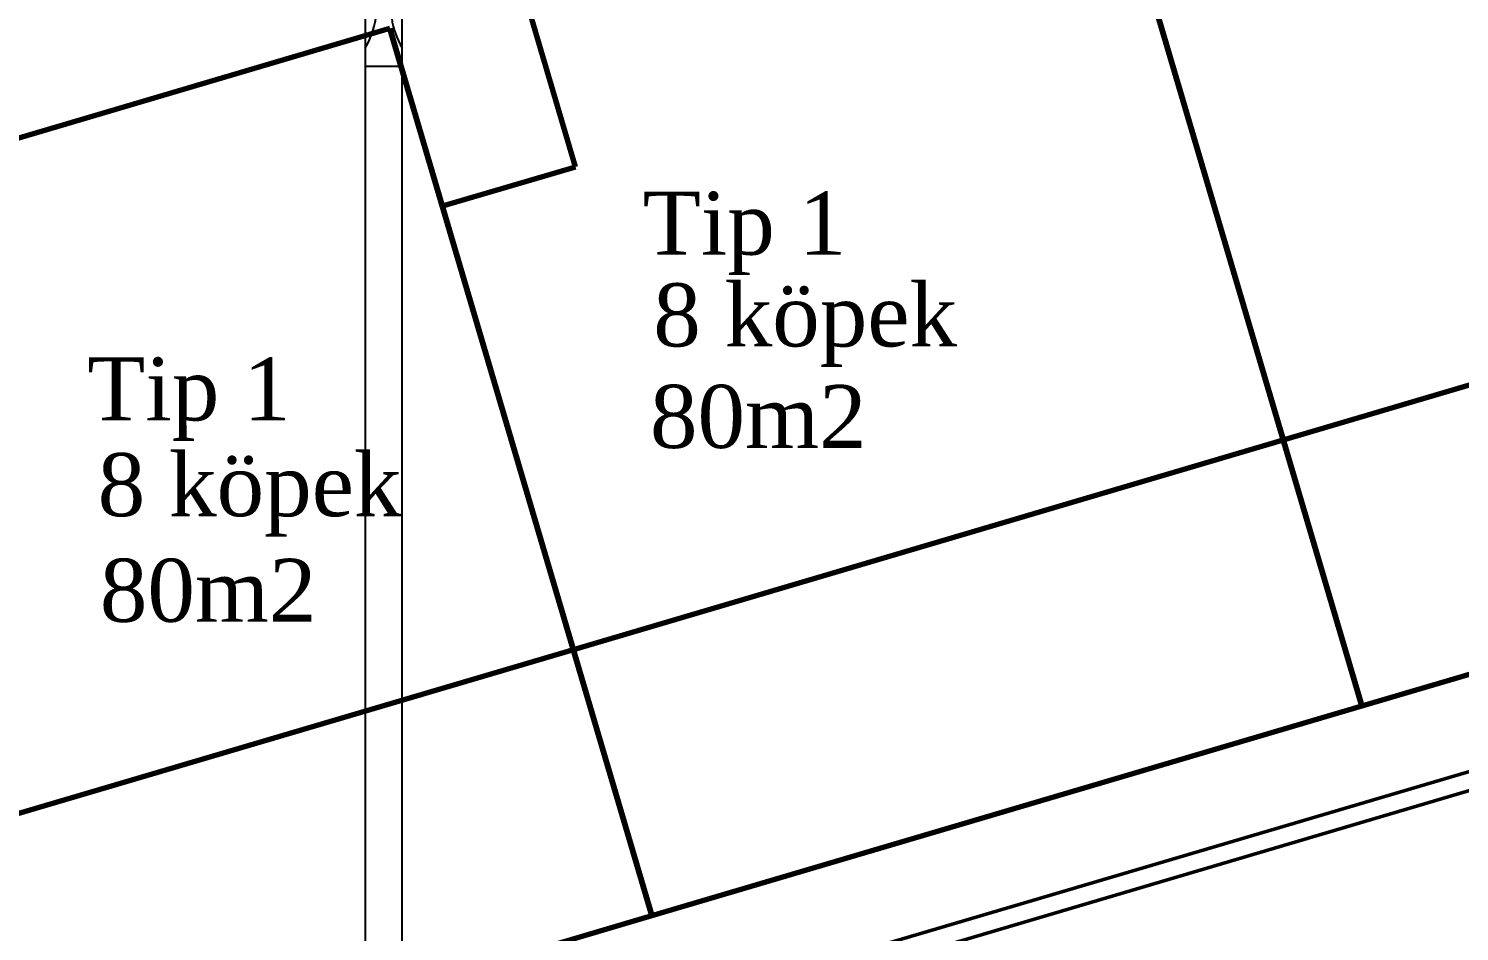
# Model space of a CAD drawing. Header units: millimetres. Extents: x 2046 to 14753, y 2361 to 29276.
# Drawn here: x 6038.4 to 6425, y 26734.1 to 26978.2 of the extents above; entities that cross this region are included whole.
import ezdxf

# ---------------------------------------------------------------- set-up
doc = ezdxf.new("R2010")
doc.units = ezdxf.units.MM
doc.layers.add('A.O. DUVAR', color=7, linetype='Continuous', lineweight=50)
doc.layers.add('ELK-YAZI', color=2, linetype='Continuous', lineweight=25)
doc.styles.add('A.O. MALZEME', font='times.ttf', dxfattribs={"height": 10})

msp = doc.modelspace()

# ---------------------------------------------------------------- linework, layer by layer
at = {"layer": 'A.O. DUVAR', "lineweight": 70}
for p, q in [((6398.645, 26795.043), (6327.842, 27034.807)), ((6327.842, 27034.807), (6398.645, 26795.043)), ((6186.156, 26940.833), (6171.996, 26988.785)), ((6136.031, 26978.165), (5944.219, 26921.523)), ((6206.834, 26738.401), (6136.031, 26978.165)), ((6136.031, 26978.165), (6206.834, 26738.401)), ((6150.192, 26930.212), (6186.156, 26940.833)), ((6377.404, 26866.972), (6569.216, 26923.615)), ((6185.593, 26810.33), (6377.404, 26866.972)), ((6398.645, 26795.043), (6590.457, 26851.685)), ((5993.781, 26753.688), (6185.593, 26810.33)), ((6206.834, 26738.401), (6398.645, 26795.043)), ((6015.022, 26681.758), (6206.834, 26738.401))]:
    msp.add_line(p, q, dxfattribs=at)
at = {"layer": 'A.O. DUVAR'}
for p, q in [((5839.016, 26603.512), (7231.272, 27014.647)), ((5843.728, 26599.69), (7233.049, 27009.959))]:
    msp.add_line(p, q, dxfattribs=at)
at = {"layer": 'ELK-YAZI'}
msp.add_line((6129.33, 26968.032), (6139.33, 26968.032), dxfattribs=at)
for points in [[(6129.33, 26972.977, 0.452993), (6120.563, 27001.739)], [(6148.097, 27001.739, 0.452993), (6139.33, 26972.977)], [(6129.33, 26983.512), (6129.33, 26728.032), (6126.83, 26728.032), (6126.83, 26612.059, -0.04675), (6120.298, 26608.032), (6114.33, 26608.032), (6114.33, 26598.032), (6154.33, 26598.032), (6154.33, 26608.032), (6148.362, 26608.032, -0.04675), (6141.83, 26612.059), (6141.83, 26728.032), (6139.33, 26728.032), (6139.33, 26968.032), (6139.33, 26983.512, -0.2947543)]]:
    msp.add_lwpolyline(points, format="xyb", dxfattribs=at)

# ---------------------------------------------------------------- texts
at = {"layer": 'A.O. DUVAR', "style": 'A.O. MALZEME'}
for s, p in [('Tip 1', (6204.343, 26917.07, 5)), ('8 köpek', (6207.181, 26892.246, 5)), ('Tip 1', (6054.208, 26872.254, 5)), ('80m2 ', (6206.285, 26864.801, 5)), ('8 köpek', (6057.028, 26846.358, 5)), ('80m2 ', (6057.613, 26817.804, 5))]:
    msp.add_text(s, height=17.0249, dxfattribs=at).set_placement(p)

doc.saveas('drawing.dxf')
